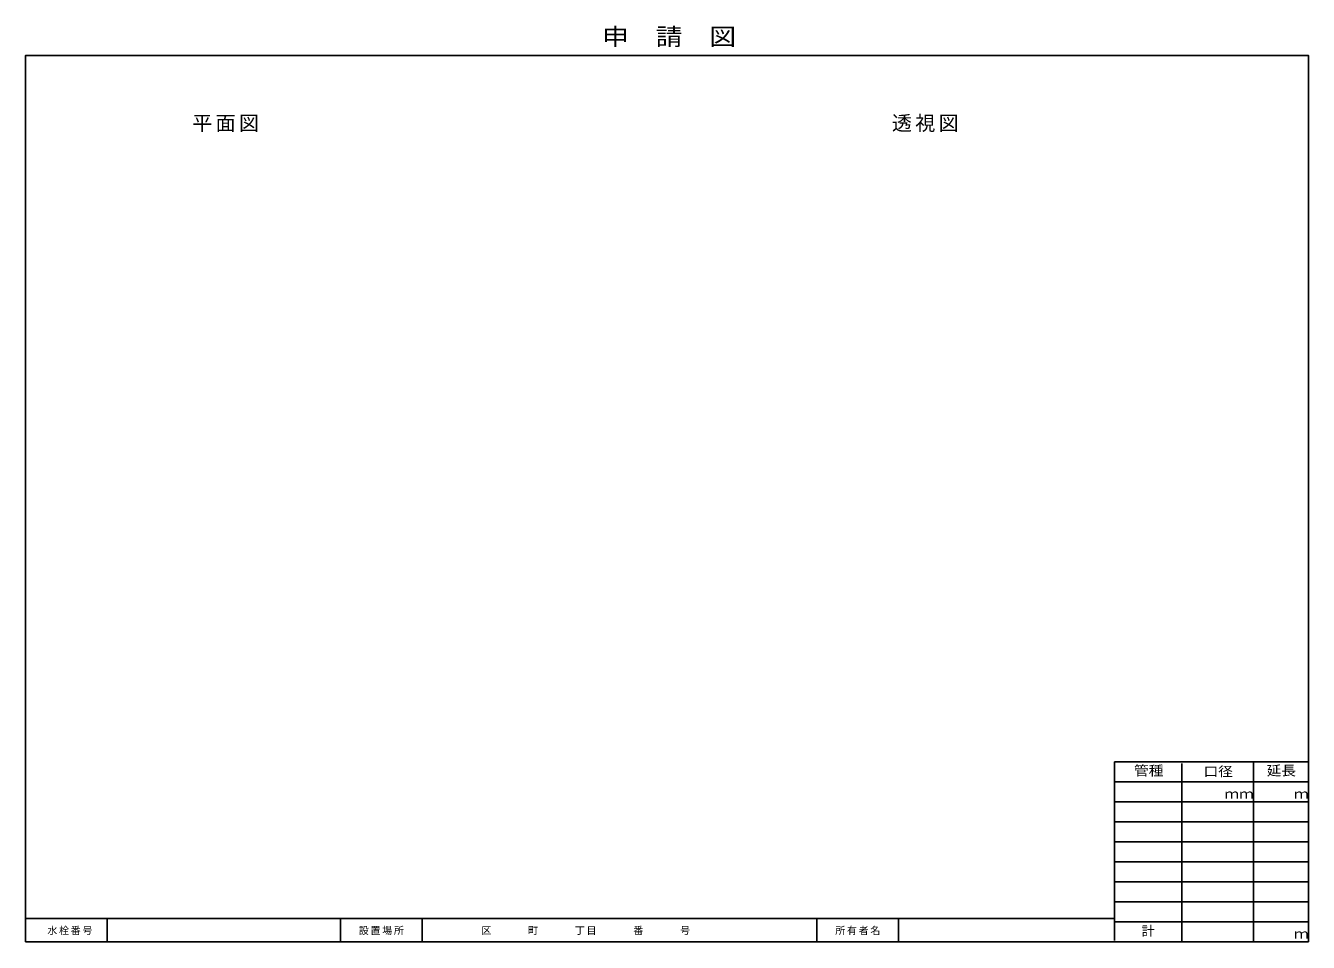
# Model space of a CAD drawing. Units: millimetres, scale not verified. Extents: x -19054 to 19446, y -13167 to 14345.
import ezdxf
from ezdxf.enums import TextEntityAlignment as Align

# ---------------------------------------------------------------- set-up
doc = ezdxf.new("R2010")
doc.units = ezdxf.units.MM
doc.header["$LTSCALE"] = 100
doc.layers.add('0-F', color=5, linetype='Continuous')
doc.styles.add('ＭＳ ゴシック', font='')
doc.styles.get('ＭＳ ゴシック').set_extended_font_data('MS Gothic')

msp = doc.modelspace()

# ---------------------------------------------------------------- linework, layer by layer
at = {"layer": '0-F'}
for p, q in [((13624.8, -7747.3), (19445.9, -7747.3)), ((13624.8, -7747.3), (13624.8, -13113.4)), ((15653.2, -7801.9), (15653.2, -13167.4)), ((17795.9, -7747.3), (17795.9, -13147.3)), ((13624.8, -8347.3), (19445.9, -8347.3)), ((13624.8, -8947.3), (19445.9, -8947.3)), ((13624.8, -9547.3), (19445.9, -9547.3)), ((13624.8, -10147.3), (19445.9, -10147.3)), ((13624.8, -10747.3), (19445.9, -10747.3)), ((13624.8, -11347.3), (19445.9, -11347.3)), ((13624.8, -11947.3), (19445.9, -11947.3)), ((13624.8, -12447.3), (-19054.1, -12447.3)), ((-16604.1, -13147.3), (-16604.1, -12447.3)), ((-9604.1, -13147.3), (-9604.1, -12447.3)), ((-7154.1, -13147.3), (-7154.1, -12447.3)), ((4695.9, -13147.3), (4695.9, -12447.3)), ((7145.9, -13147.3), (7145.9, -12447.3)), ((13624.8, -12547.3), (19445.9, -12547.3))]:
    msp.add_line(p, q, dxfattribs=at)
msp.add_lwpolyline([(-19054.1, -13147.3), (-19054.1, 13452.7), (19445.9, 13452.7), (19445.9, -13147.3)], close=True, dxfattribs=at)

# ---------------------------------------------------------------- texts
at = {"layer": '0-F', "color": 2, "style": 'ＭＳ ゴシック', "width": 1.15}
msp.add_text('申\u3000請\u3000図', height=513.2, dxfattribs=at).set_placement((-1754.1, 13602.7), align=Align.BOTTOM_LEFT)
at = {"layer": '0-F', "color": 3, "style": 'ＭＳ ゴシック', "width": 1.1}
for s, p in [('管種', (14214, -8247.3)), ('口径', (16299.6, -8274.6)), ('延長', (18195.9, -8247.3)), ('\u3000\u3000ｍｍ', (16045.9, -8947.3)), ('\u3000\u3000\u3000ｍ', (17695.9, -8947.3)), ('\u3000\u3000\u3000ｍ', (17695.9, -13147.3))]:
    msp.add_text(s, height=293.3, dxfattribs=at).set_placement(p, align=Align.BOTTOM_LEFT)
at = {"layer": '0-F', "color": 3, "style": 'ＭＳ ゴシック'}
msp.add_text('計', height=293.3, dxfattribs=at).set_placement((14439, -13057.4), align=Align.BOTTOM_LEFT)
at = {"layer": '0-F', "color": 3, "char_height": 439.9, "attachment_point": 7, "style": 'ＭＳ ゴシック'}
for s, insert in [('\\T1.17;平面図', (-14054.1, 11152.7)), ('\\T1.17;透視図', (6945.9, 11152.7))]:
    msp.add_mtext(s, dxfattribs=dict(at, insert=insert))
at = {"layer": '0-F', "color": 7, "char_height": 219.9, "attachment_point": 7, "style": 'ＭＳ ゴシック'}
for s, insert in [('\\T1.17;水栓番号', (-18404.1, -12947.3)), ('\\T1.17;設置場所', (-9054.1, -12947.3)), ('\\T1.17;\u3000\u3000区\u3000\u3000\u3000町\u3000\u3000\u3000丁目\u3000\u3000\u3000番\u3000\u3000\u3000号', (-6079.1, -12947.3)), ('\\T1.17;所有者名', (5245.9, -12947.3))]:
    msp.add_mtext(s, dxfattribs=dict(at, insert=insert))

doc.saveas('drawing.dxf')
